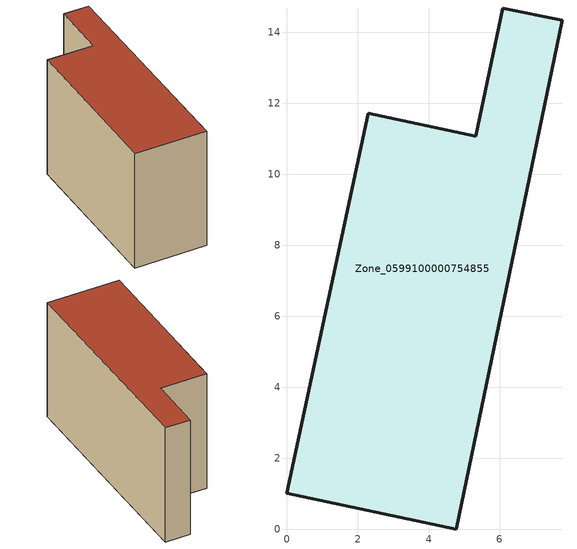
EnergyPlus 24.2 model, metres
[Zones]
Zone_0599100000754855
 floor ground (C_G): 0,1.01 2.29,11.72 5.32,11.08 6.09,14.69 7.76,14.34 4.77,0 z0
 wall outside (C_F): 2.29,11.72 0,1.01 4.77,0 7.76,14.34 6.09,14.69 5.32,11.08 2.29,11.72 z0:8.32
 roof outside (C_R): 7.76,14.34 6.09,14.69 5.32,11.08 2.29,11.72 0,1.01 4.77,0 z8.32
[BUILDING]
Pand.0599100000754855: North Axis=0; Terrain=City; Loads Convergence Tolerance Value=0.04; Temperature Convergence Tolerance Value=0.4; Solar Distribution=FullExterior; Maximum Number of Warmup Days=25; Minimum Number of Warmup Days=1
[Site:Location]
Rotterdam.The.Hague.AP_ZH_NLD Design_Conditions: Latitude=51.96; Longitude=4.45; Time Zone=1; Elevation=-4.5
[SITE:GROUNDTEMPERATURE:BUILDINGSURFACE]
18, 18, 18, 18, 18, 18, 18, 18, 18, 18, 18, 18
[MATERIAL] Thermal Absorptance=0.9; Solar Absorptance=0.7; Visible Absorptance=0.7
Name | Roughness | Thickness | Conductivity | Density | Specific Heat
G.TI.1975-1991 | MediumSmooth | 0.15 | 0.288461 | 540 | 1210
F.TI.1975-1991 | Rough | 0.3 | 0.230769 | 1920 | 840
R.TI.1975-1991 | MediumRough | 0.2 | 0.153846 | 1500 | 1000
[CONSTRUCTION]
C_G: G.TI.1975-1991
C_F: F.TI.1975-1991
C_R: R.TI.1975-1991
[ZONE]
Zone_0599100000754855: Type=1; Multiplier=1; Ceiling Height=Autocalculate; Volume=Autocalculate; Floor Area=autocalculate; Part of Total Floor Area=Yes
[ZONEINFILTRATION:DESIGNFLOWRATE]
Infil_Zone_0599100000754855: Zone or ZoneList or Space or SpaceList=Zone_0599100000754855; Schedule=AlwaysOn; Design Flow Rate Calculation Method=Flow/Area; Flow Rate per Floor Area=0.003; Constant Term Coefficient=1; Temperature Term Coefficient=0; Velocity Term Coefficient=0; Velocity Squared Term Coefficient=0
[HVACTEMPLATE:ZONE:IDEALLOADSAIRSYSTEM]
Zone_0599100000754855: Maximum Heating Supply Air Temperature=50; Minimum Cooling Supply Air Temperature=13; Maximum Heating Supply Air Humidity Ratio=0.0156; Minimum Cooling Supply Air Humidity Ratio=0.0077; Heating Limit=NoLimit; Cooling Limit=NoLimit; Dehumidification Control Type=ConstantSensibleHeatRatio; Cooling Sensible Heat Ratio=0.7; Dehumidification Setpoint=60; Humidification Control Type=None; Humidification Setpoint=30; Outdoor Air Method=None; Outdoor Air Flow Rate per Person=0.00944; Outdoor Air Flow Rate per Zone Floor Area=0; Outdoor Air Flow Rate per Zone=0; Demand Controlled Ventilation Type=None; Outdoor Air Economizer Type=NoEconomizer; Heat Recovery Type=None; Sensible Heat Recovery Effectiveness=0.7; Latent Heat Recovery Effectiveness=0.65
[ZONECONTROL:THERMOSTAT]
ThermostatControl_Zone_0599100000754855: Zone or ZoneList=Zone_0599100000754855; Control Type Schedule=DualSetpointControlType; Control 1=Thermostat_Zone_0599100000754855; Temperature Difference Between Cutout And Setpoint=0
[THERMOSTATSETPOINT:DUALSETPOINT]
Thermostat_Zone_0599100000754855: Heating Setpoint Temperature Schedule=HeatingSetpoint_Zone_0599100000754855; Cooling Setpoint Temperature Schedule=CoolingSetpoint_Zone_0599100000754855
[SCHEDULE:COMPACT]
HeatingSetpoint_Zone_0599100000754855: Through: 12/31, For: AllDays, Until: 24:00, 21
CoolingSetpoint_Zone_0599100000754855: Through: 12/31, For: AllDays, Until: 24:00, 24
DualSetpointControlType: Through: 12/31, For: AllDays, Until: 24:00, 4
AlwaysOn: Through: 12/31, For: AllDays, Until: 24:00, 1
